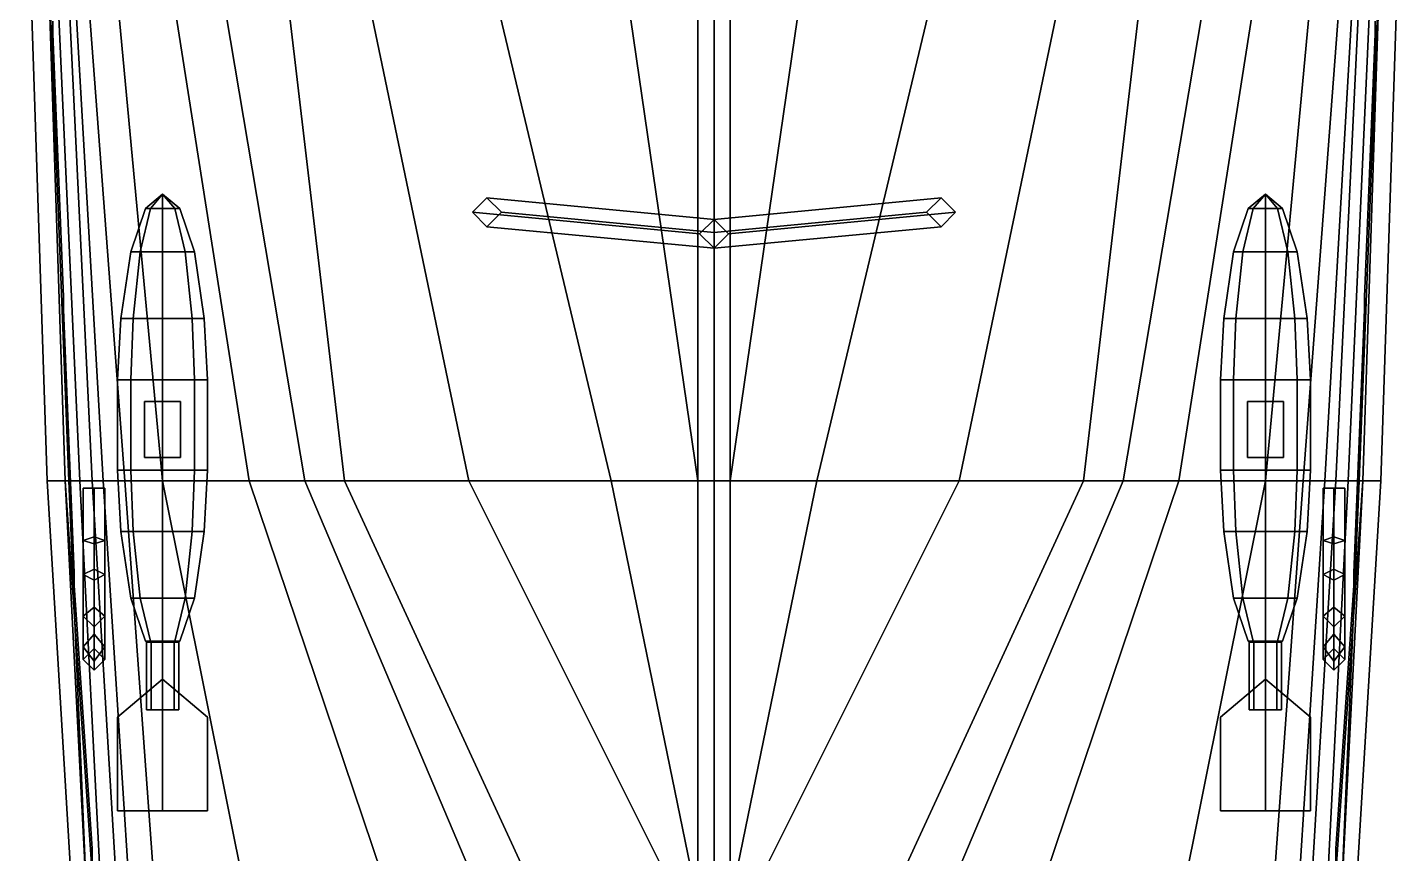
# Model space of a CAD drawing. Header units: millimetres. Extents: x -4.2 to 4.2, y -39.9 to 21.5.
# Drawn here: x -3.81 to 3.81, y -12.86 to -8.27 of the extents above; entities that cross this region are included whole.
import ezdxf

# ---------------------------------------------------------------- set-up
doc = ezdxf.new("R2010")
doc.units = ezdxf.units.MM
doc.layers.add('railings', color=6, linetype='Continuous')

msp = doc.modelspace()

# ---------------------------------------------------------------- linework, layer by layer
for points in [[(-3.71, -7.48, 1.83), (-3.81, -7.48, 1.82), (-3.7, -10.79, 1.82), (-3.6, -10.79, 1.83)], [(-3.81, -7.48, 1.82), (-3.81, -7.48, 1.69), (-3.7, -10.79, 1.69), (-3.7, -10.79, 1.82)], [(-3.81, -7.48, 1.69), (-3.71, -7.48, 1.64), (-3.6, -10.79, 1.64), (-3.7, -10.79, 1.69)], [(-3.71, -7.48, 1.64), (-3.71, -7.48, 0.93), (-3.58, -10.79, 0.98), (-3.6, -10.79, 1.64)], [(-3.71, -7.48, 0.93), (-3.67, -7.48, 0.4), (-3.52, -10.79, 0.4), (-3.58, -10.79, 0.98)], [(-3.6, -10.79, 1.83), (3.6, -10.79, 1.83), (3.71, -7.48, 1.83), (-3.71, -7.48, 1.83)], [(-3.67, -7.48, 0.4), (-3.61, -7.48), (-3.45, -10.79), (-3.52, -10.79, 0.4)], [(-3.61, -7.48), (-3.58, -7.48, -0.19), (-3.39, -10.79, -0.19), (-3.45, -10.79)], [(-3.58, -7.48, -0.19), (-3.52, -7.48, -0.43), (-3.27, -10.79, -0.43), (-3.39, -10.79, -0.19)], [(-3.52, -7.48, -0.43), (-3.37, -7.48, -0.81), (-3.06, -10.79, -0.69), (-3.27, -10.79, -0.43)], [(-3.37, -7.48, -0.81), (-3.1, -7.48, -1.18), (-2.58, -10.79, -1.13), (-3.06, -10.79, -0.69)], [(-3.1, -7.48, -1.18), (-2.83, -7.48, -1.42), (-2.27, -10.79, -1.36), (-2.58, -10.79, -1.13)], [(-2.83, -7.48, -1.42), (-2.44, -7.48, -1.65), (-2.05, -10.79, -1.49), (-2.27, -10.79, -1.36)], [(-2.44, -7.48, -1.65), (-2.05, -7.48, -1.83), (-1.36, -10.79, -1.82), (-2.05, -10.79, -1.49)], [(-2.05, -7.48, -1.83), (-1.36, -7.48, -2.06), (-0.57, -10.79, -2.03), (-1.36, -10.79, -1.82)], [(-0.09, -10.79, -2.11), (-0.57, -10.79, -2.03), (-1.36, -7.48, -2.06), (-0.57, -7.48, -2.21)], [(-0.09, -10.79, -2.11), (-0.09, -10.79, -2.11), (-0.57, -7.48, -2.21), (-0.09, -7.48, -2.26)], [(-0.09, -10.79, -2.37), (-0.09, -10.79, -2.11), (-0.09, -7.48, -2.26), (-0.09, -7.48, -2.37)], [(0, -10.79, -2.39), (-0.09, -10.79, -2.37), (-0.09, -7.48, -2.37), (0, -7.48, -2.39)], [(0, -7.48, -2.39), (0.09, -7.48, -2.37), (0.09, -10.79, -2.37), (0, -10.79, -2.39)], [(0.09, -7.48, -2.37), (0.09, -7.48, -2.26), (0.09, -10.79, -2.11), (0.09, -10.79, -2.37)], [(0.57, -7.48, -2.21), (1.36, -7.48, -2.06), (0.57, -10.79, -2.03), (0.09, -10.79, -2.11)], [(0.09, -7.48, -2.26), (0.57, -7.48, -2.21), (0.09, -10.79, -2.11)], [(1.36, -10.79, -1.82), (0.57, -10.79, -2.03), (1.36, -7.48, -2.06), (2.05, -7.48, -1.83)], [(2.05, -10.79, -1.49), (1.36, -10.79, -1.82), (2.05, -7.48, -1.83), (2.44, -7.48, -1.65)], [(2.27, -10.79, -1.36), (2.05, -10.79, -1.49), (2.44, -7.48, -1.65), (2.83, -7.48, -1.42)], [(2.58, -10.79, -1.13), (2.27, -10.79, -1.36), (2.83, -7.48, -1.42), (3.1, -7.48, -1.18)], [(3.06, -10.79, -0.69), (2.58, -10.79, -1.13), (3.1, -7.48, -1.18), (3.37, -7.48, -0.81)], [(3.27, -10.79, -0.43), (3.06, -10.79, -0.69), (3.37, -7.48, -0.81), (3.52, -7.48, -0.43)], [(3.39, -10.79, -0.19), (3.27, -10.79, -0.43), (3.52, -7.48, -0.43), (3.58, -7.48, -0.19)], [(3.45, -10.79), (3.39, -10.79, -0.19), (3.58, -7.48, -0.19), (3.61, -7.48)], [(3.52, -10.79, 0.4), (3.45, -10.79), (3.61, -7.48), (3.67, -7.48, 0.4)], [(3.58, -10.79, 0.98), (3.52, -10.79, 0.4), (3.67, -7.48, 0.4), (3.71, -7.48, 0.93)], [(3.6, -10.79, 1.64), (3.58, -10.79, 0.98), (3.71, -7.48, 0.93), (3.71, -7.48, 1.64)], [(3.7, -10.79, 1.69), (3.6, -10.79, 1.64), (3.71, -7.48, 1.64), (3.81, -7.48, 1.69)], [(3.6, -10.79, 1.83), (3.7, -10.79, 1.82), (3.81, -7.48, 1.82), (3.71, -7.48, 1.83)], [(3.7, -10.79, 1.82), (3.7, -10.79, 1.69), (3.81, -7.48, 1.69), (3.81, -7.48, 1.82)], [(-3.06, -9.2, 2.95), (-3.1276, -9.28, 2.8824), (-3.1557, -9.28, 2.95), (-3.06, -9.2, 2.95)], [(-3.06, -9.2, 2.95), (-3.1557, -9.28, 2.95), (-3.1276, -9.28, 3.0176), (-3.06, -9.2, 2.95)], [(-3.06, -9.2, 2.95), (-3.06, -9.28, 2.8543), (-3.1276, -9.28, 2.8824), (-3.06, -9.2, 2.95)], [(-3.06, -9.2, 2.95), (-3.1276, -9.28, 3.0176), (-3.06, -9.28, 3.0457), (-3.06, -9.2, 2.95)], [(-3.06, -9.2, 2.95), (-2.9643, -9.28, 2.95), (-2.9924, -9.28, 2.8824), (-3.06, -9.2, 2.95)], [(-3.06, -9.2, 2.95), (-2.9924, -9.28, 2.8824), (-3.06, -9.28, 2.8543), (-3.06, -9.2, 2.95)], [(-3.06, -9.2, 2.95), (-3.06, -9.28, 3.0457), (-2.9924, -9.28, 3.0176), (-3.06, -9.2, 2.95)], [(-3.06, -9.2, 2.95), (-2.9924, -9.28, 3.0176), (-2.9643, -9.28, 2.95), (-3.06, -9.2, 2.95)], [(-1.26, -9.22, 1.83), (-1.34, -9.3, 1.83), (-0.08, -9.42, 8.63), (0, -9.34, 8.63)], [(-1.18, -9.3, 1.83), (-1.26, -9.22, 1.83), (0, -9.34, 8.63), (0, -9.4124, 8.1983)], [(1.34, -9.3, 1.83), (1.26, -9.22, 1.83), (0, -9.34, 8.63), (0.08, -9.42, 8.63)], [(1.26, -9.22, 1.83), (1.18, -9.3, 1.83), (0, -9.4124, 8.1983), (0, -9.34, 8.63)], [(3.06, -9.2, 2.95), (2.9924, -9.28, 2.8824), (2.9643, -9.28, 2.95), (3.06, -9.2, 2.95)], [(3.06, -9.2, 2.95), (2.9643, -9.28, 2.95), (2.9924, -9.28, 3.0176), (3.06, -9.2, 2.95)], [(3.06, -9.2, 2.95), (3.06, -9.28, 2.8543), (2.9924, -9.28, 2.8824), (3.06, -9.2, 2.95)], [(3.06, -9.2, 2.95), (2.9924, -9.28, 3.0176), (3.06, -9.28, 3.0457), (3.06, -9.2, 2.95)], [(3.06, -9.2, 2.95), (3.1557, -9.28, 2.95), (3.1276, -9.28, 2.8824), (3.06, -9.2, 2.95)], [(3.06, -9.2, 2.95), (3.1276, -9.28, 2.8824), (3.06, -9.28, 2.8543), (3.06, -9.2, 2.95)], [(3.06, -9.2, 2.95), (3.06, -9.28, 3.0457), (3.1276, -9.28, 3.0176), (3.06, -9.2, 2.95)], [(3.06, -9.2, 2.95), (3.1276, -9.28, 3.0176), (3.1557, -9.28, 2.95), (3.06, -9.2, 2.95)], [(-3.1276, -9.28, 2.8824), (-3.185, -9.52, 2.825), (-3.2368, -9.52, 2.95), (-3.1557, -9.28, 2.95)], [(-3.1557, -9.28, 2.95), (-3.2368, -9.52, 2.95), (-3.185, -9.52, 3.075), (-3.1276, -9.28, 3.0176)], [(-3.06, -9.28, 2.8543), (-3.06, -9.52, 2.7732), (-3.185, -9.52, 2.825), (-3.1276, -9.28, 2.8824)], [(-3.1276, -9.28, 3.0176), (-3.185, -9.52, 3.075), (-3.06, -9.52, 3.1268), (-3.06, -9.28, 3.0457)], [(-2.9924, -9.28, 2.8824), (-2.935, -9.52, 2.825), (-3.06, -9.52, 2.7732), (-3.06, -9.28, 2.8543)], [(-3.06, -9.28, 3.0457), (-3.06, -9.52, 3.1268), (-2.935, -9.52, 3.075), (-2.9924, -9.28, 3.0176)], [(-2.9643, -9.28, 2.95), (-2.8832, -9.52, 2.95), (-2.935, -9.52, 2.825), (-2.9924, -9.28, 2.8824)], [(-2.9924, -9.28, 3.0176), (-2.935, -9.52, 3.075), (-2.8832, -9.52, 2.95), (-2.9643, -9.28, 2.95)], [(2.9924, -9.28, 2.8824), (2.935, -9.52, 2.825), (2.8832, -9.52, 2.95), (2.9643, -9.28, 2.95)], [(2.9643, -9.28, 2.95), (2.8832, -9.52, 2.95), (2.935, -9.52, 3.075), (2.9924, -9.28, 3.0176)], [(3.06, -9.28, 2.8543), (3.06, -9.52, 2.7732), (2.935, -9.52, 2.825), (2.9924, -9.28, 2.8824)], [(2.9924, -9.28, 3.0176), (2.935, -9.52, 3.075), (3.06, -9.52, 3.1268), (3.06, -9.28, 3.0457)], [(3.1276, -9.28, 2.8824), (3.185, -9.52, 2.825), (3.06, -9.52, 2.7732), (3.06, -9.28, 2.8543)], [(3.06, -9.28, 3.0457), (3.06, -9.52, 3.1268), (3.185, -9.52, 3.075), (3.1276, -9.28, 3.0176)], [(3.1557, -9.28, 2.95), (3.2368, -9.52, 2.95), (3.185, -9.52, 2.825), (3.1276, -9.28, 2.8824)], [(3.1276, -9.28, 3.0176), (3.185, -9.52, 3.075), (3.2368, -9.52, 2.95), (3.1557, -9.28, 2.95)], [(-1.34, -9.3, 1.83), (-1.26, -9.38, 1.83), (0, -9.5, 8.63), (-0.08, -9.42, 8.63)], [(-1.26, -9.38, 1.83), (-1.18, -9.3, 1.83), (0, -9.4124, 8.1983), (0, -9.5, 8.63)], [(0, -9.5, 8.63), (0.08, -9.42, 8.63), (0, -9.34, 8.63), (-0.08, -9.42, 8.63)], [(1.18, -9.3, 1.83), (1.26, -9.38, 1.83), (0, -9.5, 8.63), (0, -9.4124, 8.1983)], [(1.26, -9.38, 1.83), (1.34, -9.3, 1.83), (0.08, -9.42, 8.63), (0, -9.5, 8.63)], [(-3.185, -9.52, 2.825), (-3.2233, -9.89, 2.7867), (-3.291, -9.89, 2.95), (-3.2368, -9.52, 2.95)], [(-3.2368, -9.52, 2.95), (-3.291, -9.89, 2.95), (-3.2233, -9.89, 3.1133), (-3.185, -9.52, 3.075)], [(-3.06, -9.52, 2.7732), (-3.06, -9.89, 2.719), (-3.2233, -9.89, 2.7867), (-3.185, -9.52, 2.825)], [(-3.185, -9.52, 3.075), (-3.2233, -9.89, 3.1133), (-3.06, -9.89, 3.181), (-3.06, -9.52, 3.1268)], [(-2.935, -9.52, 2.825), (-2.8967, -9.89, 2.7867), (-3.06, -9.89, 2.719), (-3.06, -9.52, 2.7732)], [(-3.06, -9.52, 3.1268), (-3.06, -9.89, 3.181), (-2.8967, -9.89, 3.1133), (-2.935, -9.52, 3.075)], [(-2.8832, -9.52, 2.95), (-2.829, -9.89, 2.95), (-2.8967, -9.89, 2.7867), (-2.935, -9.52, 2.825)], [(-2.935, -9.52, 3.075), (-2.8967, -9.89, 3.1133), (-2.829, -9.89, 2.95), (-2.8832, -9.52, 2.95)], [(2.935, -9.52, 2.825), (2.8967, -9.89, 2.7867), (2.829, -9.89, 2.95), (2.8832, -9.52, 2.95)], [(2.8832, -9.52, 2.95), (2.829, -9.89, 2.95), (2.8967, -9.89, 3.1133), (2.935, -9.52, 3.075)], [(3.06, -9.52, 2.7732), (3.06, -9.89, 2.719), (2.8967, -9.89, 2.7867), (2.935, -9.52, 2.825)], [(2.935, -9.52, 3.075), (2.8967, -9.89, 3.1133), (3.06, -9.89, 3.181), (3.06, -9.52, 3.1268)], [(3.185, -9.52, 2.825), (3.2233, -9.89, 2.7867), (3.06, -9.89, 2.719), (3.06, -9.52, 2.7732)], [(3.06, -9.52, 3.1268), (3.06, -9.89, 3.181), (3.2233, -9.89, 3.1133), (3.185, -9.52, 3.075)], [(3.2368, -9.52, 2.95), (3.291, -9.89, 2.95), (3.2233, -9.89, 2.7867), (3.185, -9.52, 2.825)], [(3.185, -9.52, 3.075), (3.2233, -9.89, 3.1133), (3.291, -9.89, 2.95), (3.2368, -9.52, 2.95)], [(-3.2233, -9.89, 2.7867), (-3.2368, -10.23, 2.7732), (-3.31, -10.23, 2.95), (-3.291, -9.89, 2.95)], [(-3.291, -9.89, 2.95), (-3.31, -10.23, 2.95), (-3.2368, -10.23, 3.1268), (-3.2233, -9.89, 3.1133)], [(-3.06, -9.89, 2.719), (-3.06, -10.23, 2.7), (-3.2368, -10.23, 2.7732), (-3.2233, -9.89, 2.7867)], [(-3.2233, -9.89, 3.1133), (-3.2368, -10.23, 3.1268), (-3.06, -10.23, 3.2), (-3.06, -9.89, 3.181)], [(-2.8967, -9.89, 2.7867), (-2.8832, -10.23, 2.7732), (-3.06, -10.23, 2.7), (-3.06, -9.89, 2.719)], [(-3.06, -9.89, 3.181), (-3.06, -10.23, 3.2), (-2.8832, -10.23, 3.1268), (-2.8967, -9.89, 3.1133)], [(-2.829, -9.89, 2.95), (-2.81, -10.23, 2.95), (-2.8832, -10.23, 2.7732), (-2.8967, -9.89, 2.7867)], [(-2.8967, -9.89, 3.1133), (-2.8832, -10.23, 3.1268), (-2.81, -10.23, 2.95), (-2.829, -9.89, 2.95)], [(2.8967, -9.89, 2.7867), (2.8832, -10.23, 2.7732), (2.81, -10.23, 2.95), (2.829, -9.89, 2.95)], [(2.829, -9.89, 2.95), (2.81, -10.23, 2.95), (2.8832, -10.23, 3.1268), (2.8967, -9.89, 3.1133)], [(3.06, -9.89, 2.719), (3.06, -10.23, 2.7), (2.8832, -10.23, 2.7732), (2.8967, -9.89, 2.7867)], [(2.8967, -9.89, 3.1133), (2.8832, -10.23, 3.1268), (3.06, -10.23, 3.2), (3.06, -9.89, 3.181)], [(3.2233, -9.89, 2.7867), (3.2368, -10.23, 2.7732), (3.06, -10.23, 2.7), (3.06, -9.89, 2.719)], [(3.06, -9.89, 3.181), (3.06, -10.23, 3.2), (3.2368, -10.23, 3.1268), (3.2233, -9.89, 3.1133)], [(3.291, -9.89, 2.95), (3.31, -10.23, 2.95), (3.2368, -10.23, 2.7732), (3.2233, -9.89, 2.7867)], [(3.2233, -9.89, 3.1133), (3.2368, -10.23, 3.1268), (3.31, -10.23, 2.95), (3.291, -9.89, 2.95)], [(-3.31, -10.73, 2.95), (-3.2368, -10.73, 3.1268), (-3.2368, -10.23, 3.1268), (-3.31, -10.23, 2.95)], [(-3.2368, -10.73, 2.7732), (-3.31, -10.73, 2.95), (-3.31, -10.23, 2.95), (-3.2368, -10.23, 2.7732)], [(-3.2368, -10.73, 3.1268), (-3.06, -10.73, 3.2), (-3.06, -10.23, 3.2), (-3.2368, -10.23, 3.1268)], [(-3.06, -10.73, 2.7), (-3.2368, -10.73, 2.7732), (-3.2368, -10.23, 2.7732), (-3.06, -10.23, 2.7)], [(-3.06, -10.73, 3.2), (-2.8832, -10.73, 3.1268), (-2.8832, -10.23, 3.1268), (-3.06, -10.23, 3.2)], [(-2.8832, -10.73, 2.7732), (-3.06, -10.73, 2.7), (-3.06, -10.23, 2.7), (-2.8832, -10.23, 2.7732)], [(-2.8832, -10.73, 3.1268), (-2.81, -10.73, 2.95), (-2.81, -10.23, 2.95), (-2.8832, -10.23, 3.1268)], [(-2.81, -10.73, 2.95), (-2.8832, -10.73, 2.7732), (-2.8832, -10.23, 2.7732), (-2.81, -10.23, 2.95)], [(2.81, -10.73, 2.95), (2.8832, -10.73, 3.1268), (2.8832, -10.23, 3.1268), (2.81, -10.23, 2.95)], [(2.8832, -10.73, 2.7732), (2.81, -10.73, 2.95), (2.81, -10.23, 2.95), (2.8832, -10.23, 2.7732)], [(2.8832, -10.73, 3.1268), (3.06, -10.73, 3.2), (3.06, -10.23, 3.2), (2.8832, -10.23, 3.1268)], [(3.06, -10.73, 2.7), (2.8832, -10.73, 2.7732), (2.8832, -10.23, 2.7732), (3.06, -10.23, 2.7)], [(3.06, -10.73, 3.2), (3.2368, -10.73, 3.1268), (3.2368, -10.23, 3.1268), (3.06, -10.23, 3.2)], [(3.2368, -10.73, 2.7732), (3.06, -10.73, 2.7), (3.06, -10.23, 2.7), (3.2368, -10.23, 2.7732)], [(3.2368, -10.73, 3.1268), (3.31, -10.73, 2.95), (3.31, -10.23, 2.95), (3.2368, -10.23, 3.1268)], [(3.31, -10.73, 2.95), (3.2368, -10.73, 2.7732), (3.2368, -10.23, 2.7732), (3.31, -10.23, 2.95)], [(-3.16, -10.35, 2.83), (-3.16, -10.35, 1.83), (-3.16, -10.66, 1.83), (-3.16, -10.66, 2.83)], [(-2.96, -10.35, 2.83), (-2.96, -10.35, 1.83), (-3.16, -10.35, 1.83), (-3.16, -10.35, 2.83)], [(-2.96, -10.66, 2.83), (-2.96, -10.66, 1.83), (-2.96, -10.35, 1.83), (-2.96, -10.35, 2.83)], [(3.16, -10.35, 2.83), (3.16, -10.35, 1.83), (2.96, -10.35, 1.83), (2.96, -10.35, 2.83)], [(2.96, -10.35, 2.83), (2.96, -10.35, 1.83), (2.96, -10.66, 1.83), (2.96, -10.66, 2.83)], [(3.16, -10.66, 2.83), (3.16, -10.66, 1.83), (3.16, -10.35, 1.83), (3.16, -10.35, 2.83)], [(-3.16, -10.66, 1.83), (-2.96, -10.66, 1.83), (-2.96, -10.66, 2.83), (-3.16, -10.66, 2.83)], [(2.96, -10.66, 1.83), (3.16, -10.66, 1.83), (3.16, -10.66, 2.83), (2.96, -10.66, 2.83)], [(-3.2233, -11.07, 3.1133), (-3.2368, -10.73, 3.1268), (-3.31, -10.73, 2.95), (-3.291, -11.07, 2.95)], [(-3.291, -11.07, 2.95), (-3.31, -10.73, 2.95), (-3.2368, -10.73, 2.7732), (-3.2233, -11.07, 2.7867)], [(-3.06, -11.07, 3.181), (-3.06, -10.73, 3.2), (-3.2368, -10.73, 3.1268), (-3.2233, -11.07, 3.1133)], [(-3.2233, -11.07, 2.7867), (-3.2368, -10.73, 2.7732), (-3.06, -10.73, 2.7), (-3.06, -11.07, 2.719)], [(-2.8967, -11.07, 3.1133), (-2.8832, -10.73, 3.1268), (-3.06, -10.73, 3.2), (-3.06, -11.07, 3.181)], [(-3.06, -11.07, 2.719), (-3.06, -10.73, 2.7), (-2.8832, -10.73, 2.7732), (-2.8967, -11.07, 2.7867)], [(-2.829, -11.07, 2.95), (-2.81, -10.73, 2.95), (-2.8832, -10.73, 3.1268), (-2.8967, -11.07, 3.1133)], [(-2.8967, -11.07, 2.7867), (-2.8832, -10.73, 2.7732), (-2.81, -10.73, 2.95), (-2.829, -11.07, 2.95)], [(2.8967, -11.07, 3.1133), (2.8832, -10.73, 3.1268), (2.81, -10.73, 2.95), (2.829, -11.07, 2.95)], [(2.829, -11.07, 2.95), (2.81, -10.73, 2.95), (2.8832, -10.73, 2.7732), (2.8967, -11.07, 2.7867)], [(3.06, -11.07, 3.181), (3.06, -10.73, 3.2), (2.8832, -10.73, 3.1268), (2.8967, -11.07, 3.1133)], [(2.8967, -11.07, 2.7867), (2.8832, -10.73, 2.7732), (3.06, -10.73, 2.7), (3.06, -11.07, 2.719)], [(3.2233, -11.07, 3.1133), (3.2368, -10.73, 3.1268), (3.06, -10.73, 3.2), (3.06, -11.07, 3.181)], [(3.06, -11.07, 2.719), (3.06, -10.73, 2.7), (3.2368, -10.73, 2.7732), (3.2233, -11.07, 2.7867)], [(3.291, -11.07, 2.95), (3.31, -10.73, 2.95), (3.2368, -10.73, 3.1268), (3.2233, -11.07, 3.1133)], [(3.2233, -11.07, 2.7867), (3.2368, -10.73, 2.7732), (3.31, -10.73, 2.95), (3.291, -11.07, 2.95)], [(-3.7, -10.79, 1.69), (-3.6, -10.79, 1.64), (-3.48, -13.13, 1.72), (-3.56, -13.13, 1.75)], [(-3.7, -10.79, 1.82), (-3.7, -10.79, 1.69), (-3.56, -13.13, 1.75), (-3.56, -13.13, 1.87)], [(-3.6, -10.79, 1.83), (-3.7, -10.79, 1.82), (-3.56, -13.13, 1.87), (-3.44, -13.13, 1.89)], [(-3.6, -10.79, 1.64), (-3.58, -10.79, 0.98), (-3.48, -13.13, 1.23), (-3.48, -13.13, 1.72)], [(-3.44, -13.13, 1.89), (3.44, -13.13, 1.89), (3.6, -10.79, 1.83), (-3.6, -10.79, 1.83)], [(-3.58, -10.79, 0.98), (-3.52, -10.79, 0.4), (-3.4, -13.13, 0.4), (-3.48, -13.13, 1.23)], [(-3.52, -10.79, 0.4), (-3.45, -10.79), (-3.31, -13.13), (-3.4, -13.13, 0.4)], [(-3.45, -10.79), (-3.39, -10.79, -0.19), (-3.24, -13.13, -0.19), (-3.31, -13.13)], [(-3.39, -10.79, -0.19), (-3.27, -10.79, -0.43), (-3.1, -13.13, -0.35), (-3.24, -13.13, -0.19)], [(-3.27, -10.79, -0.43), (-3.06, -10.79, -0.69), (-2.59, -13.13, -0.69), (-3.1, -13.13, -0.35)], [(-3.06, -10.79, -0.69), (-2.58, -10.79, -1.13), (-1.79, -13.13, -1.13), (-2.59, -13.13, -0.69)], [(-2.58, -10.79, -1.13), (-2.27, -10.79, -1.36), (-1.28, -13.13, -1.36), (-1.79, -13.13, -1.13)], [(-2.27, -10.79, -1.36), (-2.05, -10.79, -1.49), (-0.97, -13.13, -1.49), (-1.28, -13.13, -1.36)], [(-2.05, -10.79, -1.49), (-1.36, -10.79, -1.82), (-0.19, -13.13, -1.8), (-0.97, -13.13, -1.49)], [(-1.36, -10.79, -1.82), (-0.57, -10.79, -2.03), (-0.09, -13.13, -2.11), (-0.19, -13.13, -1.8)], [(-0.57, -10.79, -2.03), (-0.09, -10.79, -2.11), (-0.09, -13.13, -2.11)], [(-0.09, -13.13, -2.37), (-0.09, -13.13, -2.11), (-0.09, -10.79, -2.11), (-0.09, -10.79, -2.37)], [(0, -13.13, -2.39), (-0.09, -13.13, -2.37), (-0.09, -10.79, -2.37), (0, -10.79, -2.39)], [(0, -10.79, -2.39), (0.09, -10.79, -2.37), (0.09, -13.13, -2.37), (0, -13.13, -2.39)], [(0.09, -10.79, -2.37), (0.09, -10.79, -2.11), (0.09, -13.13, -2.11), (0.09, -13.13, -2.37)], [(0.09, -13.13, -2.11), (0.09, -13.13, -2.11), (0.09, -10.79, -2.11), (0.57, -10.79, -2.03)], [(0.19, -13.13, -1.8), (0.09, -13.13, -2.11), (0.57, -10.79, -2.03), (1.36, -10.79, -1.82)], [(0.97, -13.13, -1.49), (0.19, -13.13, -1.8), (1.36, -10.79, -1.82), (2.05, -10.79, -1.49)], [(1.28, -13.13, -1.36), (0.97, -13.13, -1.49), (2.05, -10.79, -1.49), (2.27, -10.79, -1.36)], [(1.79, -13.13, -1.13), (1.28, -13.13, -1.36), (2.27, -10.79, -1.36), (2.58, -10.79, -1.13)], [(2.59, -13.13, -0.69), (1.79, -13.13, -1.13), (2.58, -10.79, -1.13), (3.06, -10.79, -0.69)], [(3.1, -13.13, -0.35), (2.59, -13.13, -0.69), (3.06, -10.79, -0.69), (3.27, -10.79, -0.43)], [(3.24, -13.13, -0.19), (3.1, -13.13, -0.35), (3.27, -10.79, -0.43), (3.39, -10.79, -0.19)], [(3.31, -13.13), (3.24, -13.13, -0.19), (3.39, -10.79, -0.19), (3.45, -10.79)], [(3.4, -13.13, 0.4), (3.31, -13.13), (3.45, -10.79), (3.52, -10.79, 0.4)], [(3.48, -13.13, 1.23), (3.4, -13.13, 0.4), (3.52, -10.79, 0.4), (3.58, -10.79, 0.98)], [(3.44, -13.13, 1.89), (3.56, -13.13, 1.87), (3.7, -10.79, 1.82), (3.6, -10.79, 1.83)], [(3.56, -13.13, 1.75), (3.48, -13.13, 1.72), (3.6, -10.79, 1.64), (3.7, -10.79, 1.69)], [(3.48, -13.13, 1.72), (3.48, -13.13, 1.23), (3.58, -10.79, 0.98), (3.6, -10.79, 1.64)], [(3.56, -13.13, 1.87), (3.56, -13.13, 1.75), (3.7, -10.79, 1.69), (3.7, -10.79, 1.82)], [(-3.5, -10.83, 5.06), (-3.44, -10.83, 5), (-3.44, -11.1, 5), (-3.5, -11.12, 5.06)], [(-3.44, -10.83, 5.12), (-3.5, -10.83, 5.06), (-3.5, -11.12, 5.06), (-3.44, -11.14, 5.12)], [(-3.44, -10.83, 5), (-3.5, -10.83, 5.06), (-3.44, -10.83, 5.12), (-3.38, -10.83, 5.06)], [(-3.44, -10.83, 5), (-3.38, -10.83, 5.06), (-3.38, -11.12, 5.06), (-3.44, -11.1, 5)], [(-3.38, -10.83, 5.06), (-3.44, -10.83, 5.12), (-3.44, -11.14, 5.12), (-3.38, -11.12, 5.06)], [(3.38, -10.83, 5.06), (3.44, -10.83, 5), (3.44, -11.1, 5), (3.38, -11.12, 5.06)], [(3.44, -10.83, 5.12), (3.38, -10.83, 5.06), (3.38, -11.12, 5.06), (3.44, -11.14, 5.12)], [(3.44, -10.83, 5), (3.38, -10.83, 5.06), (3.44, -10.83, 5.12), (3.5, -10.83, 5.06)], [(3.44, -10.83, 5), (3.5, -10.83, 5.06), (3.5, -11.12, 5.06), (3.44, -11.1, 5)], [(3.5, -10.83, 5.06), (3.44, -10.83, 5.12), (3.44, -11.14, 5.12), (3.5, -11.12, 5.06)], [(-3.5, -11.12, 5.06), (-3.44, -11.1, 5), (-3.44, -11.28, 4.94), (-3.5, -11.31, 4.99)], [(-3.44, -11.14, 5.12), (-3.5, -11.12, 5.06), (-3.5, -11.31, 4.99), (-3.44, -11.34, 5.05)], [(-3.44, -11.1, 5), (-3.38, -11.12, 5.06), (-3.38, -11.31, 4.99), (-3.44, -11.28, 4.94)], [(-3.38, -11.12, 5.06), (-3.44, -11.14, 5.12), (-3.44, -11.34, 5.05), (-3.38, -11.31, 4.99)], [(-3.185, -11.44, 3.075), (-3.2233, -11.07, 3.1133), (-3.291, -11.07, 2.95), (-3.2368, -11.44, 2.95)], [(-3.2368, -11.44, 2.95), (-3.291, -11.07, 2.95), (-3.2233, -11.07, 2.7867), (-3.185, -11.44, 2.825)], [(-3.06, -11.44, 3.1268), (-3.06, -11.07, 3.181), (-3.2233, -11.07, 3.1133), (-3.185, -11.44, 3.075)], [(-3.185, -11.44, 2.825), (-3.2233, -11.07, 2.7867), (-3.06, -11.07, 2.719), (-3.06, -11.44, 2.7732)], [(-2.935, -11.44, 3.075), (-2.8967, -11.07, 3.1133), (-3.06, -11.07, 3.181), (-3.06, -11.44, 3.1268)], [(-3.06, -11.44, 2.7732), (-3.06, -11.07, 2.719), (-2.8967, -11.07, 2.7867), (-2.935, -11.44, 2.825)], [(-2.8832, -11.44, 2.95), (-2.829, -11.07, 2.95), (-2.8967, -11.07, 3.1133), (-2.935, -11.44, 3.075)], [(-2.935, -11.44, 2.825), (-2.8967, -11.07, 2.7867), (-2.829, -11.07, 2.95), (-2.8832, -11.44, 2.95)], [(2.935, -11.44, 3.075), (2.8967, -11.07, 3.1133), (2.829, -11.07, 2.95), (2.8832, -11.44, 2.95)], [(2.8832, -11.44, 2.95), (2.829, -11.07, 2.95), (2.8967, -11.07, 2.7867), (2.935, -11.44, 2.825)], [(3.06, -11.44, 3.1268), (3.06, -11.07, 3.181), (2.8967, -11.07, 3.1133), (2.935, -11.44, 3.075)], [(2.935, -11.44, 2.825), (2.8967, -11.07, 2.7867), (3.06, -11.07, 2.719), (3.06, -11.44, 2.7732)], [(3.185, -11.44, 3.075), (3.2233, -11.07, 3.1133), (3.06, -11.07, 3.181), (3.06, -11.44, 3.1268)], [(3.06, -11.44, 2.7732), (3.06, -11.07, 2.719), (3.2233, -11.07, 2.7867), (3.185, -11.44, 2.825)], [(3.2368, -11.44, 2.95), (3.291, -11.07, 2.95), (3.2233, -11.07, 3.1133), (3.185, -11.44, 3.075)], [(3.185, -11.44, 2.825), (3.2233, -11.07, 2.7867), (3.291, -11.07, 2.95), (3.2368, -11.44, 2.95)], [(3.38, -11.12, 5.06), (3.44, -11.1, 5), (3.44, -11.28, 4.94), (3.38, -11.31, 4.99)], [(3.44, -11.14, 5.12), (3.38, -11.12, 5.06), (3.38, -11.31, 4.99), (3.44, -11.34, 5.05)], [(3.44, -11.1, 5), (3.5, -11.12, 5.06), (3.5, -11.31, 4.99), (3.44, -11.28, 4.94)], [(3.5, -11.12, 5.06), (3.44, -11.14, 5.12), (3.44, -11.34, 5.05), (3.5, -11.31, 4.99)], [(-3.5, -11.31, 4.99), (-3.44, -11.28, 4.94), (-3.44, -11.49, 4.77), (-3.5, -11.54, 4.81)], [(-3.44, -11.34, 5.05), (-3.5, -11.31, 4.99), (-3.5, -11.54, 4.81), (-3.44, -11.6, 4.85)], [(-3.44, -11.28, 4.94), (-3.38, -11.31, 4.99), (-3.38, -11.54, 4.81), (-3.44, -11.49, 4.77)], [(-3.38, -11.31, 4.99), (-3.44, -11.34, 5.05), (-3.44, -11.6, 4.85), (-3.38, -11.54, 4.81)], [(3.38, -11.31, 4.99), (3.44, -11.28, 4.94), (3.44, -11.49, 4.77), (3.38, -11.54, 4.81)], [(3.44, -11.34, 5.05), (3.38, -11.31, 4.99), (3.38, -11.54, 4.81), (3.44, -11.6, 4.85)], [(3.44, -11.28, 4.94), (3.5, -11.31, 4.99), (3.5, -11.54, 4.81), (3.44, -11.49, 4.77)], [(3.5, -11.31, 4.99), (3.44, -11.34, 5.05), (3.44, -11.6, 4.85), (3.5, -11.54, 4.81)], [(-3.5, -11.54, 4.81), (-3.44, -11.49, 4.77), (-3.44, -11.64, 4.5), (-3.5, -11.71, 4.53)], [(-3.44, -11.49, 4.77), (-3.38, -11.54, 4.81), (-3.38, -11.71, 4.53), (-3.44, -11.64, 4.5)], [(-3.1276, -11.68, 3.0176), (-3.185, -11.44, 3.075), (-3.2368, -11.44, 2.95), (-3.1557, -11.68, 2.95)], [(-3.1557, -11.68, 2.95), (-3.2368, -11.44, 2.95), (-3.185, -11.44, 2.825), (-3.1276, -11.68, 2.8824)], [(-3.06, -11.68, 3.0457), (-3.06, -11.44, 3.1268), (-3.185, -11.44, 3.075), (-3.1276, -11.68, 3.0176)], [(-3.1276, -11.68, 2.8824), (-3.185, -11.44, 2.825), (-3.06, -11.44, 2.7732), (-3.06, -11.68, 2.8543)], [(-2.9924, -11.68, 3.0176), (-2.935, -11.44, 3.075), (-3.06, -11.44, 3.1268), (-3.06, -11.68, 3.0457)], [(-3.06, -11.68, 2.8543), (-3.06, -11.44, 2.7732), (-2.935, -11.44, 2.825), (-2.9924, -11.68, 2.8824)], [(-2.9643, -11.68, 2.95), (-2.8832, -11.44, 2.95), (-2.935, -11.44, 3.075), (-2.9924, -11.68, 3.0176)], [(-2.9924, -11.68, 2.8824), (-2.935, -11.44, 2.825), (-2.8832, -11.44, 2.95), (-2.9643, -11.68, 2.95)], [(2.9924, -11.68, 3.0176), (2.935, -11.44, 3.075), (2.8832, -11.44, 2.95), (2.9643, -11.68, 2.95)], [(2.9643, -11.68, 2.95), (2.8832, -11.44, 2.95), (2.935, -11.44, 2.825), (2.9924, -11.68, 2.8824)], [(3.06, -11.68, 3.0457), (3.06, -11.44, 3.1268), (2.935, -11.44, 3.075), (2.9924, -11.68, 3.0176)], [(2.9924, -11.68, 2.8824), (2.935, -11.44, 2.825), (3.06, -11.44, 2.7732), (3.06, -11.68, 2.8543)], [(3.1276, -11.68, 3.0176), (3.185, -11.44, 3.075), (3.06, -11.44, 3.1268), (3.06, -11.68, 3.0457)], [(3.06, -11.68, 2.8543), (3.06, -11.44, 2.7732), (3.185, -11.44, 2.825), (3.1276, -11.68, 2.8824)], [(3.1557, -11.68, 2.95), (3.2368, -11.44, 2.95), (3.185, -11.44, 3.075), (3.1276, -11.68, 3.0176)], [(3.1276, -11.68, 2.8824), (3.185, -11.44, 2.825), (3.2368, -11.44, 2.95), (3.1557, -11.68, 2.95)], [(3.38, -11.54, 4.81), (3.44, -11.49, 4.77), (3.44, -11.64, 4.5), (3.38, -11.71, 4.53)], [(3.44, -11.49, 4.77), (3.5, -11.54, 4.81), (3.5, -11.71, 4.53), (3.44, -11.64, 4.5)], [(-3.44, -11.6, 4.85), (-3.5, -11.54, 4.81), (-3.5, -11.71, 4.53), (-3.44, -11.79, 4.56)], [(-3.38, -11.54, 4.81), (-3.44, -11.6, 4.85), (-3.44, -11.79, 4.56), (-3.38, -11.71, 4.53)], [(3.44, -11.6, 4.85), (3.38, -11.54, 4.81), (3.38, -11.71, 4.53), (3.44, -11.79, 4.56)], [(3.5, -11.54, 4.81), (3.44, -11.6, 4.85), (3.44, -11.79, 4.56), (3.5, -11.71, 4.53)], [(-3.5, -11.71, 4.53), (-3.44, -11.64, 4.5), (-3.44, -11.72, 4.19), (-3.5, -11.78, 4.24)], [(-3.44, -11.64, 4.5), (-3.38, -11.71, 4.53), (-3.38, -11.78, 4.24), (-3.44, -11.72, 4.19)], [(3.38, -11.71, 4.53), (3.44, -11.64, 4.5), (3.44, -11.72, 4.19), (3.38, -11.78, 4.24)], [(3.44, -11.64, 4.5), (3.5, -11.71, 4.53), (3.5, -11.78, 4.24), (3.44, -11.72, 4.19)], [(-3.44, -11.79, 4.56), (-3.5, -11.71, 4.53), (-3.5, -11.78, 4.24), (-3.44, -11.84, 4.29)], [(-3.44, -11.72, 1.85), (-3.5, -11.78, 1.85), (-3.5, -11.78, 4.24), (-3.44, -11.72, 4.19)], [(-3.38, -11.71, 4.53), (-3.44, -11.79, 4.56), (-3.44, -11.84, 4.29), (-3.38, -11.78, 4.24)], [(-3.38, -11.78, 1.85), (-3.44, -11.72, 1.85), (-3.44, -11.72, 4.19), (-3.38, -11.78, 4.24)], [(-3.1236, -11.6847, 2.8864), (-3.15, -11.6847, 2.95), (-3.1557, -11.68, 2.95), (-3.1276, -11.68, 2.8824)], [(-3.15, -11.6847, 2.95), (-3.1236, -11.6847, 3.0136), (-3.1276, -11.68, 3.0176), (-3.1557, -11.68, 2.95)], [(-3.15, -12.06, 2.95), (-3.1236, -12.06, 3.0136), (-3.1236, -11.6847, 3.0136), (-3.15, -11.6847, 2.95)], [(-3.1236, -12.06, 2.8864), (-3.15, -12.06, 2.95), (-3.15, -11.6847, 2.95), (-3.1236, -11.6847, 2.8864)], [(-3.1236, -11.6847, 3.0136), (-3.06, -11.6847, 3.04), (-3.06, -11.68, 3.0457), (-3.1276, -11.68, 3.0176)], [(-3.06, -11.6847, 2.86), (-3.1236, -11.6847, 2.8864), (-3.1276, -11.68, 2.8824), (-3.06, -11.68, 2.8543)], [(-3.1236, -12.06, 3.0136), (-3.06, -12.06, 3.04), (-3.06, -11.6847, 3.04), (-3.1236, -11.6847, 3.0136)], [(-3.06, -12.06, 2.86), (-3.1236, -12.06, 2.8864), (-3.1236, -11.6847, 2.8864), (-3.06, -11.6847, 2.86)], [(-3.06, -11.6847, 3.04), (-2.9964, -11.6847, 3.0136), (-2.9924, -11.68, 3.0176), (-3.06, -11.68, 3.0457)], [(-2.9964, -11.6847, 2.8864), (-3.06, -11.6847, 2.86), (-3.06, -11.68, 2.8543), (-2.9924, -11.68, 2.8824)], [(-3.06, -12.06, 3.04), (-2.9964, -12.06, 3.0136), (-2.9964, -11.6847, 3.0136), (-3.06, -11.6847, 3.04)], [(-2.9964, -12.06, 2.8864), (-3.06, -12.06, 2.86), (-3.06, -11.6847, 2.86), (-2.9964, -11.6847, 2.8864)], [(-2.9964, -11.6847, 3.0136), (-2.97, -11.6847, 2.95), (-2.9643, -11.68, 2.95), (-2.9924, -11.68, 3.0176)], [(-2.97, -11.6847, 2.95), (-2.9964, -11.6847, 2.8864), (-2.9924, -11.68, 2.8824), (-2.9643, -11.68, 2.95)], [(-2.9964, -12.06, 3.0136), (-2.97, -12.06, 2.95), (-2.97, -11.6847, 2.95), (-2.9964, -11.6847, 3.0136)], [(-2.97, -12.06, 2.95), (-2.9964, -12.06, 2.8864), (-2.9964, -11.6847, 2.8864), (-2.97, -11.6847, 2.95)], [(2.9964, -11.6847, 2.8864), (2.97, -11.6847, 2.95), (2.9643, -11.68, 2.95), (2.9924, -11.68, 2.8824)], [(2.97, -11.6847, 2.95), (2.9964, -11.6847, 3.0136), (2.9924, -11.68, 3.0176), (2.9643, -11.68, 2.95)], [(2.97, -12.06, 2.95), (2.9964, -12.06, 3.0136), (2.9964, -11.6847, 3.0136), (2.97, -11.6847, 2.95)], [(2.9964, -12.06, 2.8864), (2.97, -12.06, 2.95), (2.97, -11.6847, 2.95), (2.9964, -11.6847, 2.8864)], [(2.9964, -11.6847, 3.0136), (3.06, -11.6847, 3.04), (3.06, -11.68, 3.0457), (2.9924, -11.68, 3.0176)], [(3.06, -11.6847, 2.86), (2.9964, -11.6847, 2.8864), (2.9924, -11.68, 2.8824), (3.06, -11.68, 2.8543)], [(2.9964, -12.06, 3.0136), (3.06, -12.06, 3.04), (3.06, -11.6847, 3.04), (2.9964, -11.6847, 3.0136)], [(3.06, -12.06, 2.86), (2.9964, -12.06, 2.8864), (2.9964, -11.6847, 2.8864), (3.06, -11.6847, 2.86)], [(3.06, -11.6847, 3.04), (3.1236, -11.6847, 3.0136), (3.1276, -11.68, 3.0176), (3.06, -11.68, 3.0457)], [(3.1236, -11.6847, 2.8864), (3.06, -11.6847, 2.86), (3.06, -11.68, 2.8543), (3.1276, -11.68, 2.8824)], [(3.06, -12.06, 3.04), (3.1236, -12.06, 3.0136), (3.1236, -11.6847, 3.0136), (3.06, -11.6847, 3.04)], [(3.1236, -12.06, 2.8864), (3.06, -12.06, 2.86), (3.06, -11.6847, 2.86), (3.1236, -11.6847, 2.8864)], [(3.1236, -11.6847, 3.0136), (3.15, -11.6847, 2.95), (3.1557, -11.68, 2.95), (3.1276, -11.68, 3.0176)], [(3.15, -11.6847, 2.95), (3.1236, -11.6847, 2.8864), (3.1276, -11.68, 2.8824), (3.1557, -11.68, 2.95)], [(3.1236, -12.06, 3.0136), (3.15, -12.06, 2.95), (3.15, -11.6847, 2.95), (3.1236, -11.6847, 3.0136)], [(3.15, -12.06, 2.95), (3.1236, -12.06, 2.8864), (3.1236, -11.6847, 2.8864), (3.15, -11.6847, 2.95)], [(3.44, -11.79, 4.56), (3.38, -11.71, 4.53), (3.38, -11.78, 4.24), (3.44, -11.84, 4.29)], [(3.44, -11.72, 1.85), (3.38, -11.78, 1.85), (3.38, -11.78, 4.24), (3.44, -11.72, 4.19)], [(3.5, -11.71, 4.53), (3.44, -11.79, 4.56), (3.44, -11.84, 4.29), (3.5, -11.78, 4.24)], [(3.5, -11.78, 1.85), (3.44, -11.72, 1.85), (3.44, -11.72, 4.19), (3.5, -11.78, 4.24)], [(-3.5, -11.78, 1.85), (-3.44, -11.84, 1.85), (-3.44, -11.84, 4.29), (-3.5, -11.78, 4.24)], [(-3.44, -11.84, 1.85), (-3.38, -11.78, 1.85), (-3.38, -11.78, 4.24), (-3.44, -11.84, 4.29)], [(3.38, -11.78, 1.85), (3.44, -11.84, 1.85), (3.44, -11.84, 4.29), (3.38, -11.78, 4.24)], [(3.44, -11.84, 1.85), (3.5, -11.78, 1.85), (3.5, -11.78, 4.24), (3.44, -11.84, 4.29)], [(-3.31, -12.62, 2.95), (-3.31, -12.1, 2.95), (-3.06, -11.89, 2.95), (-3.06, -12.62, 2.95)], [(-3.06, -12.62, 2.95), (-3.06, -11.89, 2.95), (-3.31, -12.1, 2.95), (-3.31, -12.62, 2.95)], [(-3.06, -12.62, 2.95), (-3.06, -11.89, 2.95), (-3.06, -12.1, 3.2), (-3.06, -12.62, 3.2)], [(-3.06, -12.62, 3.2), (-3.06, -12.1, 3.2), (-3.06, -11.89, 2.95), (-3.06, -12.62, 2.95)], [(-2.81, -12.62, 2.95), (-2.81, -12.1, 2.95), (-3.06, -11.89, 2.95), (-3.06, -12.62, 2.95)], [(-3.06, -12.62, 2.95), (-3.06, -11.89, 2.95), (-2.81, -12.1, 2.95), (-2.81, -12.62, 2.95)], [(-3.06, -12.62, 2.7), (-3.06, -12.1, 2.7), (-3.06, -11.89, 2.95), (-3.06, -12.62, 2.95)], [(-3.06, -12.62, 2.95), (-3.06, -11.89, 2.95), (-3.06, -12.1, 2.7), (-3.06, -12.62, 2.7)], [(3.06, -12.62, 2.95), (3.06, -11.89, 2.95), (2.81, -12.1, 2.95), (2.81, -12.62, 2.95)], [(2.81, -12.62, 2.95), (2.81, -12.1, 2.95), (3.06, -11.89, 2.95), (3.06, -12.62, 2.95)], [(3.06, -12.62, 2.95), (3.06, -11.89, 2.95), (3.31, -12.1, 2.95), (3.31, -12.62, 2.95)], [(3.31, -12.62, 2.95), (3.31, -12.1, 2.95), (3.06, -11.89, 2.95), (3.06, -12.62, 2.95)], [(3.06, -12.62, 2.95), (3.06, -11.89, 2.95), (3.06, -12.1, 2.7), (3.06, -12.62, 2.7)], [(3.06, -12.62, 2.7), (3.06, -12.1, 2.7), (3.06, -11.89, 2.95), (3.06, -12.62, 2.95)], [(3.06, -12.62, 3.2), (3.06, -12.1, 3.2), (3.06, -11.89, 2.95), (3.06, -12.62, 2.95)], [(3.06, -12.62, 2.95), (3.06, -11.89, 2.95), (3.06, -12.1, 3.2), (3.06, -12.62, 3.2)], [(-3.15, -12.06, 2.95), (-2.9964, -12.06, 2.8864), (-2.97, -12.06, 2.95), (-3.1236, -12.06, 3.0136)], [(-3.1236, -12.06, 2.8864), (-3.06, -12.06, 2.86), (-2.9964, -12.06, 2.8864), (-3.15, -12.06, 2.95)], [(-3.1236, -12.06, 3.0136), (-2.97, -12.06, 2.95), (-2.9964, -12.06, 3.0136), (-3.06, -12.06, 3.04)], [(2.9964, -12.06, 2.8864), (3.06, -12.06, 2.86), (3.1236, -12.06, 2.8864), (2.97, -12.06, 2.95)], [(2.97, -12.06, 2.95), (3.1236, -12.06, 2.8864), (3.15, -12.06, 2.95), (2.9964, -12.06, 3.0136)], [(2.9964, -12.06, 3.0136), (3.15, -12.06, 2.95), (3.1236, -12.06, 3.0136), (3.06, -12.06, 3.04)]]:
    msp.add_3dface(points)
at = {"layer": 'railings'}
for points in [[(0, -0.65, 14.8), (0, -0.65, 14.83), (0, -20.74, 5.25), (0, -20.74, 5.2)], [(0, -20.74, 5.2), (0, -20.74, 5.25), (0, -0.65, 14.83), (0, -0.65, 14.8)], [(-3.67, -8.31, 2.91), (-3.67, -8.24, 2.91), (-3.67, -8.24, 1.83), (-3.67, -8.31, 1.83)], [(-3.67, -8.31, 1.83), (-3.67, -8.24, 1.83), (-3.67, -8.24, 2.91), (-3.67, -8.31, 2.91)], [(3.67, -8.31, 1.83), (3.67, -8.24, 1.83), (3.67, -8.24, 2.91), (3.67, -8.31, 2.91)], [(3.67, -8.31, 2.91), (3.67, -8.24, 2.91), (3.67, -8.24, 1.83), (3.67, -8.31, 1.83)], [(-3.61, -9.77, 2.86), (-3.61, -9.77, 2.91), (-3.67, -8.31, 2.91), (-3.67, -8.31, 2.86)], [(-3.67, -8.31, 2.86), (-3.67, -8.31, 2.91), (-3.61, -9.77, 2.91), (-3.61, -9.77, 2.86)], [(-3.67, -8.31, 2.59), (-3.67, -8.31, 2.64), (-3.61, -9.77, 2.64), (-3.61, -9.77, 2.59)], [(-3.61, -9.77, 2.59), (-3.61, -9.77, 2.64), (-3.67, -8.31, 2.64), (-3.67, -8.31, 2.59)], [(-3.61, -9.77, 2.25), (-3.61, -9.77, 2.3), (-3.67, -8.31, 2.3), (-3.67, -8.31, 2.25)], [(-3.67, -8.31, 2.25), (-3.67, -8.31, 2.3), (-3.61, -9.77, 2.3), (-3.61, -9.77, 2.25)], [(3.67, -8.31, 2.25), (3.67, -8.31, 2.3), (3.61, -9.77, 2.3), (3.61, -9.77, 2.25)], [(3.61, -9.77, 2.25), (3.61, -9.77, 2.3), (3.67, -8.31, 2.3), (3.67, -8.31, 2.25)], [(3.61, -9.77, 2.59), (3.61, -9.77, 2.64), (3.67, -8.31, 2.64), (3.67, -8.31, 2.59)], [(3.67, -8.31, 2.59), (3.67, -8.31, 2.64), (3.61, -9.77, 2.64), (3.61, -9.77, 2.59)], [(3.67, -8.31, 2.86), (3.67, -8.31, 2.91), (3.61, -9.77, 2.91), (3.61, -9.77, 2.86)], [(3.61, -9.77, 2.86), (3.61, -9.77, 2.91), (3.67, -8.31, 2.91), (3.67, -8.31, 2.86)], [(-3.61, -9.84, 2.91), (-3.61, -9.77, 2.91), (-3.61, -9.77, 1.83), (-3.61, -9.84, 1.83)], [(-3.61, -9.84, 1.83), (-3.61, -9.77, 1.83), (-3.61, -9.77, 2.91), (-3.61, -9.84, 2.91)], [(3.61, -9.84, 1.83), (3.61, -9.77, 1.83), (3.61, -9.77, 2.91), (3.61, -9.84, 2.91)], [(3.61, -9.84, 2.91), (3.61, -9.77, 2.91), (3.61, -9.77, 1.83), (3.61, -9.84, 1.83)], [(-3.55, -11.3, 2.87), (-3.55, -11.3, 2.92), (-3.61, -9.84, 2.91), (-3.61, -9.84, 2.86)], [(-3.61, -9.84, 2.86), (-3.61, -9.84, 2.91), (-3.55, -11.3, 2.92), (-3.55, -11.3, 2.87)], [(-3.55, -11.3, 2.6), (-3.55, -11.3, 2.65), (-3.61, -9.84, 2.64), (-3.61, -9.84, 2.59)], [(-3.61, -9.84, 2.59), (-3.61, -9.84, 2.64), (-3.55, -11.3, 2.65), (-3.55, -11.3, 2.6)], [(-3.61, -9.84, 2.25), (-3.61, -9.84, 2.3), (-3.55, -11.3, 2.31), (-3.55, -11.3, 2.26)], [(-3.55, -11.3, 2.26), (-3.55, -11.3, 2.31), (-3.61, -9.84, 2.3), (-3.61, -9.84, 2.25)], [(3.55, -11.3, 2.26), (3.55, -11.3, 2.31), (3.61, -9.84, 2.3), (3.61, -9.84, 2.25)], [(3.61, -9.84, 2.25), (3.61, -9.84, 2.3), (3.55, -11.3, 2.31), (3.55, -11.3, 2.26)], [(3.61, -9.84, 2.59), (3.61, -9.84, 2.64), (3.55, -11.3, 2.65), (3.55, -11.3, 2.6)], [(3.55, -11.3, 2.6), (3.55, -11.3, 2.65), (3.61, -9.84, 2.64), (3.61, -9.84, 2.59)], [(3.55, -11.3, 2.87), (3.55, -11.3, 2.92), (3.61, -9.84, 2.91), (3.61, -9.84, 2.86)], [(3.61, -9.84, 2.86), (3.61, -9.84, 2.91), (3.55, -11.3, 2.92), (3.55, -11.3, 2.87)], [(-3.55, -11.37, 2.92), (-3.55, -11.3, 2.92), (-3.55, -11.3, 1.84), (-3.55, -11.37, 1.84)], [(-3.55, -11.37, 1.84), (-3.55, -11.3, 1.84), (-3.55, -11.3, 2.92), (-3.55, -11.37, 2.92)], [(3.55, -11.37, 1.84), (3.55, -11.3, 1.84), (3.55, -11.3, 2.92), (3.55, -11.37, 2.92)], [(3.55, -11.37, 2.92), (3.55, -11.3, 2.92), (3.55, -11.3, 1.84), (3.55, -11.37, 1.84)], [(-3.45, -12.83, 2.91), (-3.45, -12.83, 2.96), (-3.55, -11.37, 2.92), (-3.55, -11.37, 2.87)], [(-3.55, -11.37, 2.87), (-3.55, -11.37, 2.92), (-3.45, -12.83, 2.96), (-3.45, -12.83, 2.91)], [(-3.45, -12.83, 2.64), (-3.45, -12.83, 2.69), (-3.55, -11.37, 2.65), (-3.55, -11.37, 2.6)], [(-3.55, -11.37, 2.6), (-3.55, -11.37, 2.65), (-3.45, -12.83, 2.69), (-3.45, -12.83, 2.64)], [(-3.55, -11.37, 2.26), (-3.55, -11.37, 2.31), (-3.45, -12.83, 2.35), (-3.45, -12.83, 2.3)], [(-3.45, -12.83, 2.3), (-3.45, -12.83, 2.35), (-3.55, -11.37, 2.31), (-3.55, -11.37, 2.26)], [(3.45, -12.83, 2.3), (3.45, -12.83, 2.35), (3.55, -11.37, 2.31), (3.55, -11.37, 2.26)], [(3.55, -11.37, 2.26), (3.55, -11.37, 2.31), (3.45, -12.83, 2.35), (3.45, -12.83, 2.3)], [(3.55, -11.37, 2.6), (3.55, -11.37, 2.65), (3.45, -12.83, 2.69), (3.45, -12.83, 2.64)], [(3.45, -12.83, 2.64), (3.45, -12.83, 2.69), (3.55, -11.37, 2.65), (3.55, -11.37, 2.6)], [(3.45, -12.83, 2.91), (3.45, -12.83, 2.96), (3.55, -11.37, 2.92), (3.55, -11.37, 2.87)], [(3.55, -11.37, 2.87), (3.55, -11.37, 2.92), (3.45, -12.83, 2.96), (3.45, -12.83, 2.91)], [(-3.45, -12.9, 1.88), (-3.45, -12.83, 1.88), (-3.45, -12.83, 2.96), (-3.45, -12.9, 2.96)], [(-3.45, -12.9, 2.96), (-3.45, -12.83, 2.96), (-3.45, -12.83, 1.88), (-3.45, -12.9, 1.88)], [(3.45, -12.9, 1.88), (3.45, -12.83, 1.88), (3.45, -12.83, 2.96), (3.45, -12.9, 2.96)], [(3.45, -12.9, 2.96), (3.45, -12.83, 2.96), (3.45, -12.83, 1.88), (3.45, -12.9, 1.88)]]:
    msp.add_3dface(points, dxfattribs=at)

doc.saveas('drawing.dxf')
